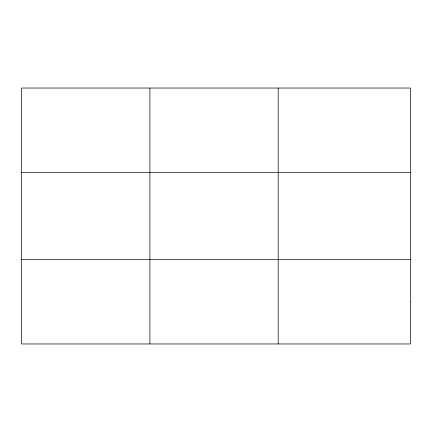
<?xml version="1.0" encoding="UTF-8"?>
<svg xmlns="http://www.w3.org/2000/svg" width="432" height="432" viewBox="0 0 432 432"><rect width="100%" height="100%" fill="white"/><g stroke="black" fill="none" stroke-linecap="round" stroke-linejoin="round"><path stroke-width="0.65" d="M149.904 88.036L149.904 343.964M278.208 88.036L278.208 343.964M21.6 172.492L410.4 172.492M21.6 259.508L410.4 259.508M410.4 301.736L410.4 343.964L21.6 343.964L21.6 88.036L410.4 88.036L410.4 301.736"/></g></svg>
